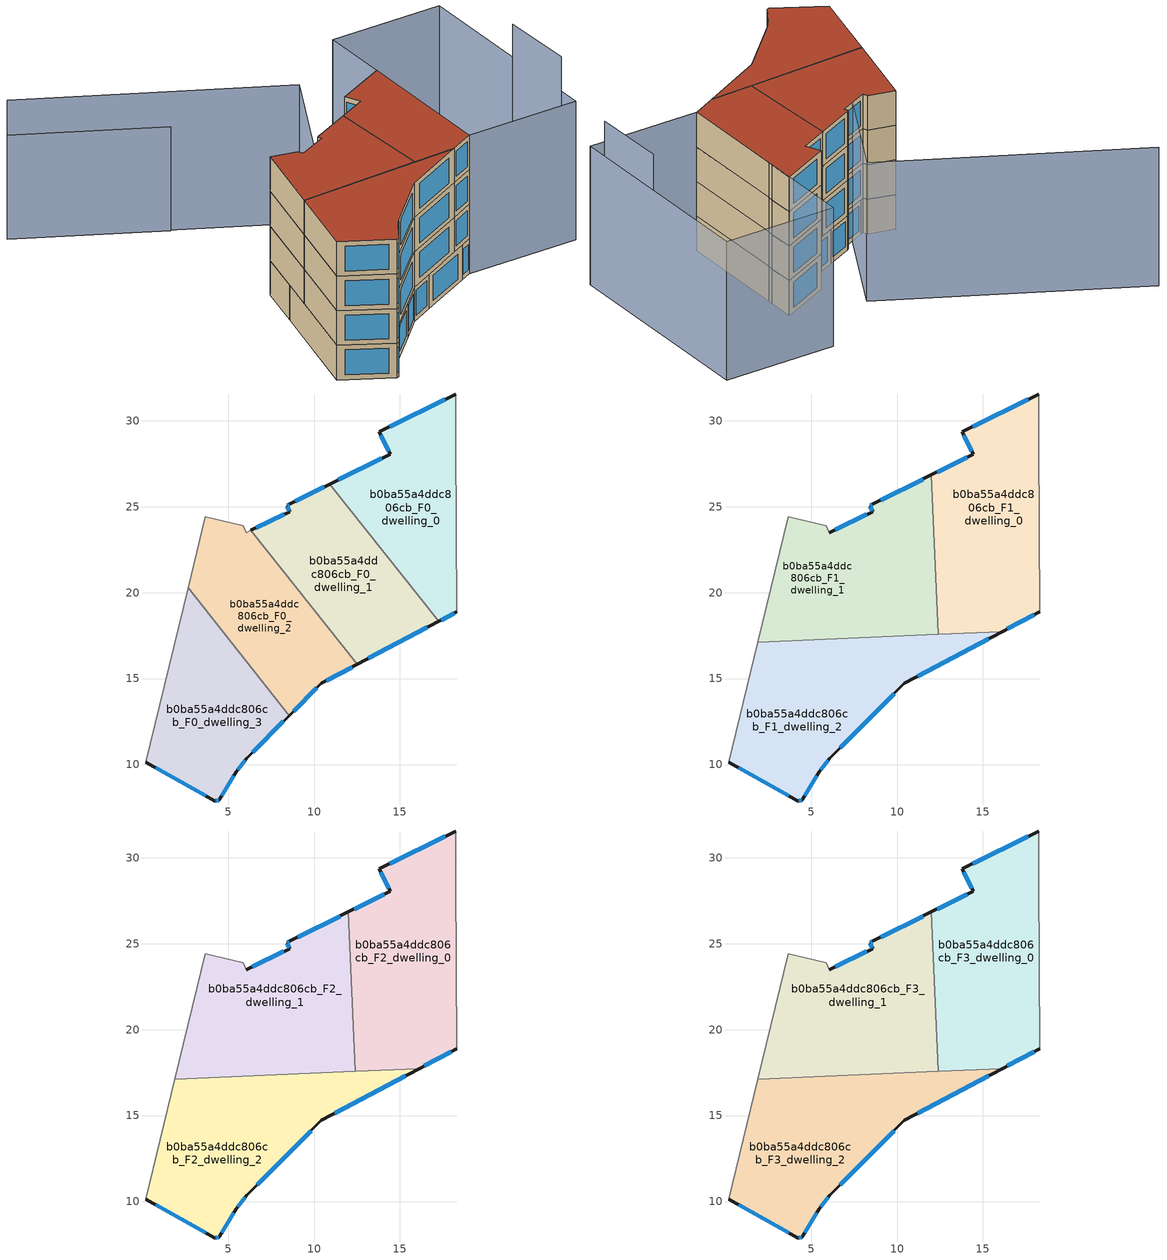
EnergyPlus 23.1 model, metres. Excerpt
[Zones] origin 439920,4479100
b0ba55a4ddc806cb_F0_dwelling_0
 floor ground (EU_floor_Construction): 18.24,31.55 18.25,29.26 18.25,28.72 18.29,18.88 17.25,18.33 10.93,26.31 14.43,28.06 13.8,29.35 z0
 wall outside (EU_wall_Construction): 17.25,18.33 18.29,18.88 / 18.24,31.55 13.8,29.35 14.43,28.06 10.93,26.31 z0:3
 wall adiabatic (EU_wall_Construction): 18.29,18.88 18.25,28.72 18.25,29.26 18.24,31.55 z0:3
 wall to b0ba55a4ddc806cb_F0_dwelling_1 (EU_wall_Construction): 10.93,26.31 17.25,18.33 z0:3
 window (EU_Window_Construction): 17.39,18.41 18.14,18.8 / 13.94,27.81 11.41,26.55 / 13.89,29.17 14.34,28.24 / 17.62,31.25 14.42,29.66 z0.42:2.58
b0ba55a4ddc806cb_F0_dwelling_1
 floor ground (EU_floor_Construction): 10.93,26.31 17.25,18.33 12.51,15.82 6.33,23.62 8.58,24.72 8.43,25.03 8.57,25.14 z0
 wall outside (EU_wall_Construction): 10.93,26.31 8.57,25.14 8.43,25.03 8.58,24.72 6.33,23.62 / 12.51,15.82 17.25,18.33 z0:3
 wall to b0ba55a4ddc806cb_F0_dwelling_2 (EU_wall_Construction): 6.33,23.62 12.51,15.82 z0:3
 window (EU_Window_Construction): 10.6,26.15 8.9,25.3 / 13.16,16.17 16.59,17.98 / 8.26,24.57 6.64,23.77 / 8.45,24.99 8.56,24.76 / 8.55,25.12 8.45,25.04 z0.42:2.58
b0ba55a4ddc806cb_F0_dwelling_2
 floor ground (EU_floor_Construction): 6.33,23.62 12.51,15.82 10.43,14.72 8.56,12.85 2.67,20.28 3.66,24.41 5.87,23.89 6.06,23.49 z0
 wall outside (EU_wall_Construction): 8.56,12.85 10.43,14.72 12.51,15.82 z0:3
 wall adiabatic (EU_wall_Construction): 6.33,23.62 6.06,23.49 5.87,23.89 3.66,24.41 2.67,20.28 z0:3
 wall to b0ba55a4ddc806cb_F0_dwelling_3 (EU_wall_Construction): 2.67,20.28 8.56,12.85 z0:3
 window (EU_Window_Construction): 10.72,14.88 12.22,15.67 / 8.82,13.11 10.17,14.46 z0.42:2.58
b0ba55a4ddc806cb_F0_dwelling_3
 floor ground (EU_floor_Construction): 2.67,20.28 8.56,12.85 6.09,10.37 5.48,9.58 4.48,7.94 4.26,7.88 0.22,10.13 z0
 wall outside (EU_wall_Construction): 0.22,10.13 4.26,7.88 4.48,7.94 5.48,9.58 6.09,10.37 8.56,12.85 z0:3
 wall adiabatic (EU_wall_Construction): 2.67,20.28 0.22,10.13 z0:3
 window (EU_Window_Construction): 4.29,7.89 4.45,7.93 / 0.79,9.82 3.7,8.19 / 6.43,10.72 8.21,12.5 / 5.56,9.69 6,10.26 / 4.62,8.17 5.34,9.35 z0.42:2.58
b0ba55a4ddc806cb_F1_dwelling_0
 floor to b0ba55a4ddc806cb_F0_dwelling_0 (EU_floor_Construction): 18.24,31.55 18.25,29.26 18.25,28.72 18.29,18.88 17.25,18.33 12.08,24.85 12,26.85 14.43,28.06 13.8,29.35 z3
 floor to b0ba55a4ddc806cb_F0_dwelling_1 (EU_floor_Construction): 12.08,24.85 17.25,18.33 16.12,17.73 12.4,17.57 z3
 wall outside (EU_wall_Construction): 18.24,31.55 13.8,29.35 14.43,28.06 12,26.85 / 16.12,17.73 18.29,18.88 z3:6
 wall to b0ba55a4ddc806cb_F1_dwelling_1 (EU_wall_Construction): 12,26.85 12.4,17.57 z3:6
 wall adiabatic (EU_wall_Construction): 18.29,18.88 18.25,28.72 18.25,29.26 18.24,31.55 z3:6
 wall to b0ba55a4ddc806cb_F1_dwelling_2 (EU_wall_Construction): 12.4,17.57 16.12,17.73 z3:6
 window (EU_Window_Construction): 14.09,27.89 12.33,27.01 / 13.89,29.17 14.34,28.24 / 17.62,31.25 14.42,29.66 / 16.42,17.89 17.99,18.72 z3.42:5.58
b0ba55a4ddc806cb_F1_dwelling_1
 floor to b0ba55a4ddc806cb_F0_dwelling_1 (EU_floor_Construction): 10.93,26.31 12.08,24.85 12.4,17.57 11.16,17.52 6.33,23.62 8.58,24.72 8.43,25.03 8.57,25.14 z3
 floor to b0ba55a4ddc806cb_F0_dwelling_0 (EU_floor_Construction): 12,26.85 12.08,24.85 10.93,26.31 z3
 floor to b0ba55a4ddc806cb_F0_dwelling_2 (EU_floor_Construction): 6.33,23.62 11.16,17.52 5.07,17.25 2.67,20.28 3.66,24.41 5.87,23.89 6.06,23.49 z3
 floor to b0ba55a4ddc806cb_F0_dwelling_3 (EU_floor_Construction): 2.67,20.28 5.07,17.25 1.91,17.12 z3
 wall outside (EU_wall_Construction): 12,26.85 8.57,25.14 8.43,25.03 8.58,24.72 6.06,23.49 z3:6
 wall adiabatic (EU_wall_Construction): 6.06,23.49 5.87,23.89 3.66,24.41 1.91,17.12 z3:6
 wall to b0ba55a4ddc806cb_F1_dwelling_2 (EU_wall_Construction): 1.91,17.12 12.4,17.57 z3:6
 window (EU_Window_Construction): 8.23,24.55 6.41,23.66 / 8.45,24.99 8.56,24.76 / 8.55,25.12 8.45,25.04 / 11.52,26.61 9.05,25.38 z3.42:5.58
b0ba55a4ddc806cb_F1_dwelling_2
 floor to b0ba55a4ddc806cb_F0_dwelling_2 (EU_floor_Construction): 11.16,17.52 12.51,15.82 10.43,14.72 8.56,12.85 5.07,17.25 z3
 floor to b0ba55a4ddc806cb_F0_dwelling_3 (EU_floor_Construction): 5.07,17.25 8.56,12.85 6.09,10.37 5.48,9.58 4.48,7.94 4.26,7.88 0.22,10.13 1.91,17.12 z3
 floor to b0ba55a4ddc806cb_F0_dwelling_1 (EU_floor_Construction): 16.12,17.73 12.51,15.82 11.16,17.52 z3
 wall outside (EU_wall_Construction): 0.22,10.13 4.26,7.88 4.48,7.94 5.48,9.58 6.09,10.37 10.43,14.72 16.12,17.73 z3:6
 wall adiabatic (EU_wall_Construction): 1.91,17.12 0.22,10.13 z3:6
 window (EU_Window_Construction): 4.29,7.89 4.45,7.93 / 0.79,9.82 3.7,8.19 / 11.22,15.14 15.33,17.31 / 6.69,10.98 9.83,14.12 / 5.56,9.69 6,10.26 / 4.62,8.17 5.34,9.35 z3.42:5.58
b0ba55a4ddc806cb_F2_dwelling_0
 floor to b0ba55a4ddc806cb_F1_dwelling_0 (EU_floor_Construction): 18.24,31.55 18.25,29.26 18.25,28.72 18.29,18.88 16.12,17.73 12.4,17.57 12,26.85 14.43,28.06 13.8,29.35 z6
 wall outside (EU_wall_Construction): 18.24,31.55 13.8,29.35 14.43,28.06 12,26.85 / 16.12,17.73 18.29,18.88 z6:9
 wall to b0ba55a4ddc806cb_F2_dwelling_1 (EU_wall_Construction): 12,26.85 12.4,17.57 z6:9
 wall adiabatic (EU_wall_Construction): 18.29,18.88 18.25,28.72 18.25,29.26 18.24,31.55 z6:9
 wall to b0ba55a4ddc806cb_F2_dwelling_2 (EU_wall_Construction): 12.4,17.57 16.12,17.73 z6:9
 window (EU_Window_Construction): 14.09,27.89 12.33,27.01 / 13.89,29.17 14.34,28.24 / 17.62,31.25 14.42,29.66 / 16.42,17.89 17.99,18.72 z6.42:8.58
b0ba55a4ddc806cb_F2_dwelling_1
 floor to b0ba55a4ddc806cb_F1_dwelling_1 (EU_floor_Construction): 12,26.85 12.4,17.57 1.91,17.12 3.66,24.41 5.87,23.89 6.06,23.49 8.58,24.72 8.43,25.03 8.57,25.14 z6
 wall outside (EU_wall_Construction): 12,26.85 8.57,25.14 8.43,25.03 8.58,24.72 6.06,23.49 z6:9
 wall adiabatic (EU_wall_Construction): 6.06,23.49 5.87,23.89 3.66,24.41 1.91,17.12 z6:9
 wall to b0ba55a4ddc806cb_F2_dwelling_2 (EU_wall_Construction): 1.91,17.12 12.4,17.57 z6:9
 window (EU_Window_Construction): 8.23,24.55 6.41,23.66 / 8.45,24.99 8.56,24.76 / 8.55,25.12 8.45,25.04 / 11.52,26.61 9.05,25.38 z6.42:8.58
b0ba55a4ddc806cb_F2_dwelling_2
 floor to b0ba55a4ddc806cb_F1_dwelling_2 (EU_floor_Construction): 16.12,17.73 10.43,14.72 6.09,10.37 5.48,9.58 4.48,7.94 4.26,7.88 0.22,10.13 1.91,17.12 z6
 wall outside (EU_wall_Construction): 0.22,10.13 4.26,7.88 4.48,7.94 5.48,9.58 6.09,10.37 10.43,14.72 16.12,17.73 z6:9
 wall adiabatic (EU_wall_Construction): 1.91,17.12 0.22,10.13 z6:9
 window (EU_Window_Construction): 4.29,7.89 4.45,7.93 / 0.79,9.82 3.7,8.19 / 11.22,15.14 15.33,17.31 / 6.69,10.98 9.83,14.12 / 5.56,9.69 6,10.26 / 4.62,8.17 5.34,9.35 z6.42:8.58
b0ba55a4ddc806cb_F3_dwelling_0
 floor to b0ba55a4ddc806cb_F2_dwelling_0 (EU_floor_Construction): 18.24,31.55 18.25,29.26 18.25,28.72 18.29,18.88 16.12,17.73 12.4,17.57 12,26.85 14.43,28.06 13.8,29.35 z9
 wall outside (EU_wall_Construction): 18.24,31.55 13.8,29.35 14.43,28.06 12,26.85 / 16.12,17.73 18.29,18.88 z9:12
 wall to b0ba55a4ddc806cb_F3_dwelling_1 (EU_wall_Construction): 12,26.85 12.4,17.57 z9:12
 wall adiabatic (EU_wall_Construction): 18.29,18.88 18.25,28.72 18.25,29.26 18.24,31.55 z9:12
 wall to b0ba55a4ddc806cb_F3_dwelling_2 (EU_wall_Construction): 12.4,17.57 16.12,17.73 z9:12
 window (EU_Window_Construction): 14.09,27.89 12.33,27.01 / 13.89,29.17 14.34,28.24 / 17.62,31.25 14.42,29.66 / 16.42,17.89 17.99,18.72 z9.42:11.58
 roof outside (EU_roof_Construction): 18.29,18.88 18.25,28.72 18.25,29.26 18.24,31.55 13.8,29.35 14.43,28.06 12,26.85 12.4,17.57 16.12,17.73 z12
b0ba55a4ddc806cb_F3_dwelling_1
 floor to b0ba55a4ddc806cb_F2_dwelling_1 (EU_floor_Construction): 12,26.85 12.4,17.57 1.91,17.12 3.66,24.41 5.87,23.89 6.06,23.49 8.58,24.72 8.43,25.03 8.57,25.14 z9
 wall outside (EU_wall_Construction): 12,26.85 8.57,25.14 8.43,25.03 8.58,24.72 6.06,23.49 z9:12
 wall adiabatic (EU_wall_Construction): 6.06,23.49 5.87,23.89 3.66,24.41 1.91,17.12 z9:12
 wall to b0ba55a4ddc806cb_F3_dwelling_2 (EU_wall_Construction): 1.91,17.12 12.4,17.57 z9:12
 window (EU_Window_Construction): 8.23,24.55 6.41,23.66 / 8.45,24.99 8.56,24.76 / 8.55,25.12 8.45,25.04 / 11.52,26.61 9.05,25.38 z9.42:11.58
 roof outside (EU_roof_Construction): 12.4,17.57 12,26.85 8.57,25.14 8.43,25.03 8.58,24.72 6.06,23.49 5.87,23.89 3.66,24.41 1.91,17.12 z12
b0ba55a4ddc806cb_F3_dwelling_2
 floor to b0ba55a4ddc806cb_F2_dwelling_2 (EU_floor_Construction): 16.12,17.73 10.43,14.72 6.09,10.37 5.48,9.58 4.48,7.94 4.26,7.88 0.22,10.13 1.91,17.12 z9
 wall outside (EU_wall_Construction): 0.22,10.13 4.26,7.88 4.48,7.94 5.48,9.58 6.09,10.37 10.43,14.72 16.12,17.73 z9:12
 wall adiabatic (EU_wall_Construction): 1.91,17.12 0.22,10.13 z9:12
 window (EU_Window_Construction): 4.29,7.89 4.45,7.93 / 0.79,9.82 3.7,8.19 / 11.22,15.14 15.33,17.31 / 6.69,10.98 9.83,14.12 / 5.56,9.69 6,10.26 / 4.62,8.17 5.34,9.35 z9.42:11.58
 roof outside (EU_roof_Construction): 10.43,14.72 16.12,17.73 1.91,17.12 0.22,10.13 4.26,7.88 4.48,7.94 5.48,9.58 6.09,10.37 z12
shading: 28.05,20.86 27.94,27.37 z0:15; -7.97,43.24 12.01,32.91 / 12.01,32.91 0.22,10.13 / 18.29,18.88 18.21,37.57 / 18.21,37.57 28.04,37.61 / 28.04,37.61 28.11,18.92 / 28.11,18.92 18.29,18.88 z0:12; 3.15,37.39 -8.01,43.17 z0:9
[Building]
EU S2 Campaign: North Axis=0; Terrain=City; Solar Distribution=FullExterior
[Site:Location]
Madrid: Latitude=40.5; Longitude=-3.5; Time Zone=1; Elevation=609
[SizingPeriod:WeatherFileDays]
AnnualSizingPeriod: Begin Month=1; Begin Day of Month=1; End Month=12; End Day of Month=31; Day of Week for Start Day=Monday; Use Weather File Daylight Saving Period=No; Use Weather File Rain and Snow Indicators=No
[MATERIAL]
EU_InternalMass_Material: Roughness=MediumRough; Thickness=0.1; Conductivity=1; Density=1800; Specific Heat=900; Thermal Absorptance=0.9; Solar Absorptance=0.7; Visible Absorptance=0.7
[MATERIAL:NOMASS] Roughness=MediumRough; Thermal Absorptance=0.9; Solar Absorptance=0.7; Visible Absorptance=0.7
Name | Thermal Resistance
EU_wall_NoMass | 1.60022
EU_roof_NoMass | 1.57597
EU_floor_NoMass | 0.470652
[WINDOWMATERIAL:SIMPLEGLAZINGSYSTEM]
EU_Window_SimpleGlazing: UFactor=3.28802; Solar Heat Gain Coefficient=0.85; Visible Transmittance=0.85
[CONSTRUCTION]
EU_wall_Construction: EU_wall_NoMass
EU_roof_Construction: EU_roof_NoMass
EU_floor_Construction: EU_floor_NoMass
EU_InternalMass_Construction: EU_InternalMass_Material
EU_Window_Construction: EU_Window_SimpleGlazing
[ZONE] Type=1; Multiplier=1; Ceiling Height=autocalculate; Floor Area=autocalculate; Part of Total Floor Area=Yes
Name | Volume
b0ba55a4ddc806cb_F0_dwelling_0 | 159.352
b0ba55a4ddc806cb_F1_dwelling_0; b0ba55a4ddc806cb_F2_dwelling_0; b0ba55a4ddc806cb_F3_dwelling_0 | 212.476
b0ba55a4ddc806cb_F0_dwelling_1 | 159.37
b0ba55a4ddc806cb_F1_dwelling_1; b0ba55a4ddc806cb_F2_dwelling_1; b0ba55a4ddc806cb_F3_dwelling_1 | 212.499
b0ba55a4ddc806cb_F0_dwelling_2 | 159.358
b0ba55a4ddc806cb_F1_dwelling_2; b0ba55a4ddc806cb_F2_dwelling_2; b0ba55a4ddc806cb_F3_dwelling_2 | 212.483
b0ba55a4ddc806cb_F0_dwelling_3 | 159.354
[INTERNALMASS] Construction=EU_InternalMass_Construction
Name | Zone or ZoneList | Surface Area
b0ba55a4ddc806cb_F0_dwelling_0_EU_InternalMass | b0ba55a4ddc806cb_F0_dwelling_0 | 53.1174
b0ba55a4ddc806cb_F0_dwelling_1_EU_InternalMass | b0ba55a4ddc806cb_F0_dwelling_1 | 53.1234
b0ba55a4ddc806cb_F0_dwelling_2_EU_InternalMass | b0ba55a4ddc806cb_F0_dwelling_2 | 53.1194
b0ba55a4ddc806cb_F0_dwelling_3_EU_InternalMass | b0ba55a4ddc806cb_F0_dwelling_3 | 53.1179
b0ba55a4ddc806cb_F1_dwelling_0_EU_InternalMass | b0ba55a4ddc806cb_F1_dwelling_0 | 70.8263
b0ba55a4ddc806cb_F1_dwelling_1_EU_InternalMass | b0ba55a4ddc806cb_F1_dwelling_1 | 70.8327
b0ba55a4ddc806cb_F1_dwelling_2_EU_InternalMass | b0ba55a4ddc806cb_F1_dwelling_2 | 70.8277
b0ba55a4ddc806cb_F2_dwelling_0_EU_InternalMass | b0ba55a4ddc806cb_F2_dwelling_0 | 70.8263
b0ba55a4ddc806cb_F2_dwelling_1_EU_InternalMass | b0ba55a4ddc806cb_F2_dwelling_1 | 70.8327
b0ba55a4ddc806cb_F2_dwelling_2_EU_InternalMass | b0ba55a4ddc806cb_F2_dwelling_2 | 70.8277
b0ba55a4ddc806cb_F3_dwelling_0_EU_InternalMass | b0ba55a4ddc806cb_F3_dwelling_0 | 70.8263
b0ba55a4ddc806cb_F3_dwelling_1_EU_InternalMass | b0ba55a4ddc806cb_F3_dwelling_1 | 70.8327
b0ba55a4ddc806cb_F3_dwelling_2_EU_InternalMass | b0ba55a4ddc806cb_F3_dwelling_2 | 70.8277
[OTHEREQUIPMENT] Fuel Type=Electricity; Design Level Calculation Method=Watts/Area; Power per Zone Floor Area=1; Fraction Latent=0; Fraction Radiant=0; Fraction Lost=0; Carbon Dioxide Generation Rate=0; EndUse Subcategory=EU_Step8_InternalGains
Name | Zone or ZoneList or Space or SpaceList | Schedule
EU_Step8_InternalGain_b0ba55a4ddc806cb_F0_dwelling_0_f000 | b0ba55a4ddc806cb_F0_dwelling_0 | EU_Step8_GainSchedule_b0ba55a4ddc806cb_F0_dwelling_0_f000
EU_Step8_InternalGain_b0ba55a4ddc806cb_F0_dwelling_1_f000 | b0ba55a4ddc806cb_F0_dwelling_1 | EU_Step8_GainSchedule_b0ba55a4ddc806cb_F0_dwelling_1_f000
EU_Step8_InternalGain_b0ba55a4ddc806cb_F0_dwelling_2_f000 | b0ba55a4ddc806cb_F0_dwelling_2 | EU_Step8_GainSchedule_b0ba55a4ddc806cb_F0_dwelling_2_f000
EU_Step8_InternalGain_b0ba55a4ddc806cb_F0_dwelling_3_f000 | b0ba55a4ddc806cb_F0_dwelling_3 | EU_Step8_GainSchedule_b0ba55a4ddc806cb_F0_dwelling_3_f000
EU_Step8_InternalGain_b0ba55a4ddc806cb_F1_dwelling_0_f000 | b0ba55a4ddc806cb_F1_dwelling_0 | EU_Step8_GainSchedule_b0ba55a4ddc806cb_F1_dwelling_0_f000
EU_Step8_InternalGain_b0ba55a4ddc806cb_F1_dwelling_1_f000 | b0ba55a4ddc806cb_F1_dwelling_1 | EU_Step8_GainSchedule_b0ba55a4ddc806cb_F1_dwelling_1_f000
EU_Step8_InternalGain_b0ba55a4ddc806cb_F1_dwelling_2_f000 | b0ba55a4ddc806cb_F1_dwelling_2 | EU_Step8_GainSchedule_b0ba55a4ddc806cb_F1_dwelling_2_f000
EU_Step8_InternalGain_b0ba55a4ddc806cb_F2_dwelling_0_f000 | b0ba55a4ddc806cb_F2_dwelling_0 | EU_Step8_GainSchedule_b0ba55a4ddc806cb_F2_dwelling_0_f000
EU_Step8_InternalGain_b0ba55a4ddc806cb_F2_dwelling_1_f000 | b0ba55a4ddc806cb_F2_dwelling_1 | EU_Step8_GainSchedule_b0ba55a4ddc806cb_F2_dwelling_1_f000
EU_Step8_InternalGain_b0ba55a4ddc806cb_F2_dwelling_2_f000 | b0ba55a4ddc806cb_F2_dwelling_2 | EU_Step8_GainSchedule_b0ba55a4ddc806cb_F2_dwelling_2_f000
EU_Step8_InternalGain_b0ba55a4ddc806cb_F3_dwelling_0_f000 | b0ba55a4ddc806cb_F3_dwelling_0 | EU_Step8_GainSchedule_b0ba55a4ddc806cb_F3_dwelling_0_f000
EU_Step8_InternalGain_b0ba55a4ddc806cb_F3_dwelling_1_f000 | b0ba55a4ddc806cb_F3_dwelling_1 | EU_Step8_GainSchedule_b0ba55a4ddc806cb_F3_dwelling_1_f000
EU_Step8_InternalGain_b0ba55a4ddc806cb_F3_dwelling_2_f000 | b0ba55a4ddc806cb_F3_dwelling_2 | EU_Step8_GainSchedule_b0ba55a4ddc806cb_F3_dwelling_2_f000
[ZONEVENTILATION:DESIGNFLOWRATE] Schedule=EU_AlwaysOn; Design Flow Rate Calculation Method=AirChanges/Hour; Air Changes per Hour=0.480704; Ventilation Type=Natural; Fan Pressure Rise=0; Fan Total Efficiency=1; Constant Term Coefficient=1; Temperature Term Coefficient=0; Velocity Term Coefficient=0; Velocity Squared Term Coefficient=0; Minimum Indoor Temperature=-100; Maximum Indoor Temperature=100; Delta Temperature=-100; Minimum Outdoor Temperature=-100; Maximum Outdoor Temperature=100; Maximum Wind Speed=40
Name | Zone or ZoneList or Space or SpaceList
EU_ConstantAir_b0ba55a4ddc806cb_F0_dwelling_0 | b0ba55a4ddc806cb_F0_dwelling_0
EU_ConstantAir_b0ba55a4ddc806cb_F0_dwelling_1 | b0ba55a4ddc806cb_F0_dwelling_1
EU_ConstantAir_b0ba55a4ddc806cb_F0_dwelling_2 | b0ba55a4ddc806cb_F0_dwelling_2
EU_ConstantAir_b0ba55a4ddc806cb_F0_dwelling_3 | b0ba55a4ddc806cb_F0_dwelling_3
EU_ConstantAir_b0ba55a4ddc806cb_F1_dwelling_0 | b0ba55a4ddc806cb_F1_dwelling_0
EU_ConstantAir_b0ba55a4ddc806cb_F1_dwelling_1 | b0ba55a4ddc806cb_F1_dwelling_1
EU_ConstantAir_b0ba55a4ddc806cb_F1_dwelling_2 | b0ba55a4ddc806cb_F1_dwelling_2
EU_ConstantAir_b0ba55a4ddc806cb_F2_dwelling_0 | b0ba55a4ddc806cb_F2_dwelling_0
EU_ConstantAir_b0ba55a4ddc806cb_F2_dwelling_1 | b0ba55a4ddc806cb_F2_dwelling_1
EU_ConstantAir_b0ba55a4ddc806cb_F2_dwelling_2 | b0ba55a4ddc806cb_F2_dwelling_2
EU_ConstantAir_b0ba55a4ddc806cb_F3_dwelling_0 | b0ba55a4ddc806cb_F3_dwelling_0
EU_ConstantAir_b0ba55a4ddc806cb_F3_dwelling_1 | b0ba55a4ddc806cb_F3_dwelling_1
EU_ConstantAir_b0ba55a4ddc806cb_F3_dwelling_2 | b0ba55a4ddc806cb_F3_dwelling_2
[HVACTEMPLATE:THERMOSTAT] Constant Heating Setpoint=20; Constant Cooling Setpoint=50
EU_HeatOnly_b0ba55a4ddc806cb_F0_dwelling_0; EU_HeatOnly_b0ba55a4ddc806cb_F0_dwelling_1; EU_HeatOnly_b0ba55a4ddc806cb_F0_dwelling_2; EU_HeatOnly_b0ba55a4ddc806cb_F0_dwelling_3; EU_HeatOnly_b0ba55a4ddc806cb_F1_dwelling_0; EU_HeatOnly_b0ba55a4ddc806cb_F1_dwelling_1; EU_HeatOnly_b0ba55a4ddc806cb_F1_dwelling_2; EU_HeatOnly_b0ba55a4ddc806cb_F2_dwelling_0; EU_HeatOnly_b0ba55a4ddc806cb_F2_dwelling_1; EU_HeatOnly_b0ba55a4ddc806cb_F2_dwelling_2; EU_HeatOnly_b0ba55a4ddc806cb_F3_dwelling_0; EU_HeatOnly_b0ba55a4ddc806cb_F3_dwelling_1; EU_HeatOnly_b0ba55a4ddc806cb_F3_dwelling_2
[HVACTEMPLATE:ZONE:IDEALLOADSAIRSYSTEM] System Availability Schedule=EU_AlwaysOn; Maximum Heating Supply Air Temperature=50; Minimum Cooling Supply Air Temperature=13; Maximum Heating Supply Air Humidity Ratio=0.0156; Minimum Cooling Supply Air Humidity Ratio=0.0077; Heating Limit=NoLimit; Cooling Limit=NoLimit; Heating Availability Schedule=EU_AlwaysOn; Cooling Availability Schedule=EU_CoolingOff; Dehumidification Control Type=ConstantSensibleHeatRatio; Cooling Sensible Heat Ratio=0.7; Dehumidification Setpoint=60; Humidification Control Type=None; Humidification Setpoint=30; Outdoor Air Method=None; Outdoor Air Flow Rate per Person=0.00944; Outdoor Air Flow Rate per Zone Floor Area=0; Outdoor Air Flow Rate per Zone=0; Demand Controlled Ventilation Type=None; Outdoor Air Economizer Type=NoEconomizer; Heat Recovery Type=None; Sensible Heat Recovery Effectiveness=0.7; Latent Heat Recovery Effectiveness=0.65
Name | Template Thermostat
b0ba55a4ddc806cb_F0_dwelling_0 | EU_HeatOnly_b0ba55a4ddc806cb_F0_dwelling_0
b0ba55a4ddc806cb_F0_dwelling_1 | EU_HeatOnly_b0ba55a4ddc806cb_F0_dwelling_1
b0ba55a4ddc806cb_F0_dwelling_2 | EU_HeatOnly_b0ba55a4ddc806cb_F0_dwelling_2
b0ba55a4ddc806cb_F0_dwelling_3 | EU_HeatOnly_b0ba55a4ddc806cb_F0_dwelling_3
b0ba55a4ddc806cb_F1_dwelling_0 | EU_HeatOnly_b0ba55a4ddc806cb_F1_dwelling_0
b0ba55a4ddc806cb_F1_dwelling_1 | EU_HeatOnly_b0ba55a4ddc806cb_F1_dwelling_1
b0ba55a4ddc806cb_F1_dwelling_2 | EU_HeatOnly_b0ba55a4ddc806cb_F1_dwelling_2
b0ba55a4ddc806cb_F2_dwelling_0 | EU_HeatOnly_b0ba55a4ddc806cb_F2_dwelling_0
b0ba55a4ddc806cb_F2_dwelling_1 | EU_HeatOnly_b0ba55a4ddc806cb_F2_dwelling_1
b0ba55a4ddc806cb_F2_dwelling_2 | EU_HeatOnly_b0ba55a4ddc806cb_F2_dwelling_2
b0ba55a4ddc806cb_F3_dwelling_0 | EU_HeatOnly_b0ba55a4ddc806cb_F3_dwelling_0
b0ba55a4ddc806cb_F3_dwelling_1 | EU_HeatOnly_b0ba55a4ddc806cb_F3_dwelling_1
b0ba55a4ddc806cb_F3_dwelling_2 | EU_HeatOnly_b0ba55a4ddc806cb_F3_dwelling_2
[SIZING:ZONE] Zone Cooling Design Supply Air Temperature Input Method=SupplyAirTemperature; Zone Cooling Design Supply Air Temperature=13; Zone Heating Design Supply Air Temperature Input Method=SupplyAirTemperature; Zone Heating Design Supply Air Temperature=50; Zone Cooling Design Supply Air Humidity Ratio=0.008; Zone Heating Design Supply Air Humidity Ratio=0.008; Cooling Design Air Flow Method=DesignDay; Cooling Design Air Flow Rate=0; Cooling Minimum Air Flow per Zone Floor Area=0.000762; Cooling Minimum Air Flow=0; Cooling Minimum Air Flow Fraction=0.2; Heating Design Air Flow Method=DesignDay; Heating Design Air Flow Rate=0; Heating Maximum Air Flow per Zone Floor Area=0.002032; Heating Maximum Air Flow=0.141576; Heating Maximum Air Flow Fraction=0.3; Account for Dedicated Outdoor Air System=No; Dedicated Outdoor Air System Control Strategy=NeutralSupplyAir; Dedicated Outdoor Air Low Setpoint Temperature for Design=autosize; Dedicated Outdoor Air High Setpoint Temperature for Design=autosize; Zone Load Sizing Method=Sensible Load Only No Latent Load; Zone Latent Cooling Design Supply Air Humidity Ratio Input Method=HumidityRatioDifference; Zone Cooling Design Supply Air Humidity Ratio Difference=0.005; Zone Latent Heating Design Supply Air Humidity Ratio Input Method=HumidityRatioDifference; Zone Humidification Design Supply Air Humidity Ratio Difference=0.005
b0ba55a4ddc806cb_F0_dwelling_0; b0ba55a4ddc806cb_F0_dwelling_1; b0ba55a4ddc806cb_F0_dwelling_2; b0ba55a4ddc806cb_F0_dwelling_3; b0ba55a4ddc806cb_F1_dwelling_0; b0ba55a4ddc806cb_F1_dwelling_1; b0ba55a4ddc806cb_F1_dwelling_2; b0ba55a4ddc806cb_F2_dwelling_0; b0ba55a4ddc806cb_F2_dwelling_1; b0ba55a4ddc806cb_F2_dwelling_2; b0ba55a4ddc806cb_F3_dwelling_0; b0ba55a4ddc806cb_F3_dwelling_1; b0ba55a4ddc806cb_F3_dwelling_2
[SCHEDULE:CONSTANT]
Name | Hourly Value
EU_AlwaysOn | 1
EU_CoolingOff | 0
[SCHEDULE:FILE] Column Number=1; Rows to Skip at Top=0; Number of Hours of Data=8760; Column Separator=Comma; Interpolate to Timestep=No; Minutes per Item=60; Adjust Schedule for Daylight Savings=Yes
Name | File
EU_Step8_GainSchedule_b0ba55a4ddc806cb_F0_dwelling_0_f000 | ../../schedules/b0ba55a4ddc806cb/b0ba55a4ddc806cb_F0_dwelling_0_f000_gain.csv
EU_Step8_GainSchedule_b0ba55a4ddc806cb_F0_dwelling_1_f000 | ../../schedules/b0ba55a4ddc806cb/b0ba55a4ddc806cb_F0_dwelling_1_f000_gain.csv
EU_Step8_GainSchedule_b0ba55a4ddc806cb_F0_dwelling_2_f000 | ../../schedules/b0ba55a4ddc806cb/b0ba55a4ddc806cb_F0_dwelling_2_f000_gain.csv
EU_Step8_GainSchedule_b0ba55a4ddc806cb_F0_dwelling_3_f000 | ../../schedules/b0ba55a4ddc806cb/b0ba55a4ddc806cb_F0_dwelling_3_f000_gain.csv
EU_Step8_GainSchedule_b0ba55a4ddc806cb_F1_dwelling_0_f000 | ../../schedules/b0ba55a4ddc806cb/b0ba55a4ddc806cb_F1_dwelling_0_f000_gain.csv
EU_Step8_GainSchedule_b0ba55a4ddc806cb_F1_dwelling_1_f000 | ../../schedules/b0ba55a4ddc806cb/b0ba55a4ddc806cb_F1_dwelling_1_f000_gain.csv
EU_Step8_GainSchedule_b0ba55a4ddc806cb_F1_dwelling_2_f000 | ../../schedules/b0ba55a4ddc806cb/b0ba55a4ddc806cb_F1_dwelling_2_f000_gain.csv
EU_Step8_GainSchedule_b0ba55a4ddc806cb_F2_dwelling_0_f000 | ../../schedules/b0ba55a4ddc806cb/b0ba55a4ddc806cb_F2_dwelling_0_f000_gain.csv
EU_Step8_GainSchedule_b0ba55a4ddc806cb_F2_dwelling_1_f000 | ../../schedules/b0ba55a4ddc806cb/b0ba55a4ddc806cb_F2_dwelling_1_f000_gain.csv
EU_Step8_GainSchedule_b0ba55a4ddc806cb_F2_dwelling_2_f000 | ../../schedules/b0ba55a4ddc806cb/b0ba55a4ddc806cb_F2_dwelling_2_f000_gain.csv
EU_Step8_GainSchedule_b0ba55a4ddc806cb_F3_dwelling_0_f000 | ../../schedules/b0ba55a4ddc806cb/b0ba55a4ddc806cb_F3_dwelling_0_f000_gain.csv
EU_Step8_GainSchedule_b0ba55a4ddc806cb_F3_dwelling_1_f000 | ../../schedules/b0ba55a4ddc806cb/b0ba55a4ddc806cb_F3_dwelling_1_f000_gain.csv
EU_Step8_GainSchedule_b0ba55a4ddc806cb_F3_dwelling_2_f000 | ../../schedules/b0ba55a4ddc806cb/b0ba55a4ddc806cb_F3_dwelling_2_f000_gain.csv
